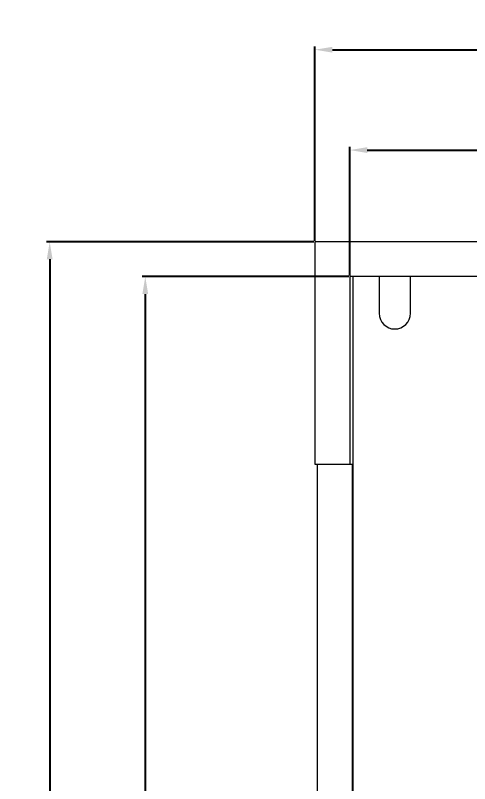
# Model space of a CAD drawing. Header units: inches. Extents: x 2395 to 4256, y 1126 to 1576.
# Drawn here: x 2554.6 to 2580.65, y 1431.25 to 1475.29 of the extents above; entities that cross this region are included whole.
import ezdxf

# ---------------------------------------------------------------- set-up
doc = ezdxf.new("R2010")
doc.units = ezdxf.units.IN
doc.header["$LTSCALE"] = 15
doc.styles.get("Standard").update_dxf_attribs({"font": 'txt', "bigfont": 'gbcbig.shx'})
doc.dimstyles.new('3', dxfattribs={"dimtxt": 3, "dimasz": 1, "dimexe": 0.18, "dimexo": 0.0625, "dimgap": 0.09, "dimtad": 0, "dimdsep": 46, "dimtxsty": 'Standard', "dimcen": 1, "dimclrd": 3, "dimclre": 3, "dimadec": 0, "dimazin": 2, "dimtfac": 1, "dimtofl": 0, "dimtmove": 0, "dimatfit": 3, "dimfxl": 1, "dimtolj": 1, "dimtzin": 0, "dimarcsym": 0})

# ---------------------------------------------------------------- blocks, each defined once
blk = doc.blocks.new('*D404')
at = {"color": 3, "lineweight": -2}
for p, q in [((2571.716, 1462.314), (2556.393, 1462.314)), ((2556.573, 1461.314), (2556.573, 1389.154)), ((2556.573, 1305.814), (2556.573, 1377.974)), ((2571.716, 1304.814), (2556.393, 1304.814))]:
    blk.add_line(p, q, dxfattribs=at)
at = {"color": 3}
for points in [[(2556.407, 1461.314), (2556.74, 1461.314), (2556.573, 1462.314)], [(2556.407, 1305.814), (2556.74, 1305.814), (2556.573, 1304.814)]]:
    blk.add_solid(points, dxfattribs=at)
at = {"layer": 'Defpoints', "color": 0}
for p in [(2556.573, 1462.314), (2571.779, 1462.314), (2571.779, 1304.814)]:
    blk.add_point(p, dxfattribs=at)
at = {"color": 0, "insert": (2556.573, 1383.564), "char_height": 3, "attachment_point": 5, "rotation": 90}
blk.add_mtext('\\A1;157.5', dxfattribs=at)
blk = doc.blocks.new('*D405')
at = {"color": 3, "lineweight": -2}
for p, q in [((2573.716, 1460.314), (2561.873, 1460.314)), ((2562.053, 1459.314), (2562.053, 1389.154)), ((2562.053, 1307.814), (2562.053, 1377.974)), ((2573.716, 1306.814), (2561.873, 1306.814))]:
    blk.add_line(p, q, dxfattribs=at)
at = {"color": 3}
for points in [[(2561.886, 1459.314), (2562.22, 1459.314), (2562.053, 1460.314)], [(2561.886, 1307.814), (2562.22, 1307.814), (2562.053, 1306.814)]]:
    blk.add_solid(points, dxfattribs=at)
at = {"layer": 'Defpoints', "color": 0}
for p in [(2573.779, 1460.314), (2562.053, 1306.814), (2573.779, 1306.814)]:
    blk.add_point(p, dxfattribs=at)
at = {"color": 0, "insert": (2562.053, 1383.564), "char_height": 3, "attachment_point": 5, "rotation": 90}
blk.add_mtext('\\A1;153.5', dxfattribs=at)
blk = doc.blocks.new('*D406')
at = {"color": 3, "lineweight": -2}
for p, q in [((2571.779, 1462.377), (2571.779, 1473.504)), ((2572.779, 1473.324), (2612.689, 1473.324)), ((2657.779, 1473.324), (2617.869, 1473.324)), ((2658.779, 1462.377), (2658.779, 1473.504))]:
    blk.add_line(p, q, dxfattribs=at)
at = {"color": 3}
for points in [[(2572.779, 1473.49), (2572.779, 1473.157), (2571.779, 1473.324)], [(2657.779, 1473.49), (2657.779, 1473.157), (2658.779, 1473.324)]]:
    blk.add_solid(points, dxfattribs=at)
at = {"layer": 'Defpoints', "color": 0}
for p in [(2658.779, 1473.324), (2571.779, 1462.314), (2658.779, 1462.314)]:
    blk.add_point(p, dxfattribs=at)
at = {"color": 0, "insert": (2615.279, 1473.324), "char_height": 3, "attachment_point": 5}
blk.add_mtext('\\A1;87', dxfattribs=at)
blk = doc.blocks.new('*D407')
at = {"color": 3, "lineweight": -2}
for p, q in [((2573.779, 1460.377), (2573.779, 1467.749)), ((2574.779, 1467.569), (2612.689, 1467.569)), ((2655.779, 1467.569), (2617.869, 1467.569)), ((2656.779, 1460.377), (2656.779, 1467.749))]:
    blk.add_line(p, q, dxfattribs=at)
at = {"color": 3}
for points in [[(2574.779, 1467.736), (2574.779, 1467.402), (2573.779, 1467.569)], [(2655.779, 1467.736), (2655.779, 1467.402), (2656.779, 1467.569)]]:
    blk.add_solid(points, dxfattribs=at)
at = {"layer": 'Defpoints', "color": 0}
for p in [(2573.779, 1467.569), (2573.779, 1460.314), (2656.779, 1460.314)]:
    blk.add_point(p, dxfattribs=at)
at = {"color": 0, "insert": (2615.279, 1467.569), "char_height": 3, "attachment_point": 5}
blk.add_mtext('\\A1;83', dxfattribs=at)

msp = doc.modelspace()

# ---------------------------------------------------------------- linework, layer by layer
at = {"color": 7, "linetype": 'Continuous', "lineweight": 15}
for p, q in [((2658.779, 1462.314), (2571.779, 1462.314)), ((2571.779, 1462.314), (2571.779, 1449.564)), ((2573.779, 1460.314), (2573.779, 1449.564)), ((2656.779, 1460.314), (2573.779, 1460.314)), ((2573.959, 1460.314), (2573.959, 1306.814)), ((2575.459, 1460.314), (2575.459, 1458.214)), ((2577.259, 1458.214), (2577.259, 1460.314)), ((2571.779, 1449.564), (2573.779, 1449.564)), ((2571.915, 1449.564), (2571.915, 1317.564)), ((2573.779, 1449.564), (2573.916, 1449.564)), ((2573.916, 1449.564), (2573.916, 1317.564))]:
    msp.add_line(p, q, dxfattribs=at)
msp.add_arc((2576.359, 1458.214), 0.9, 180, 0, dxfattribs=at)

# ---------------------------------------------------------------- dimensions: what is measured, and where the dimension line sits
for base, p1, p2, picture, middle in [((2658.779, 1473.324), (2571.779, 1462.314), (2658.779, 1462.314), '*D406', (2615.279, 1473.324)), ((2573.779, 1467.569), (2656.779, 1460.314), (2573.779, 1460.314), '*D407', (2615.279, 1467.569))]:
    dim = msp.add_linear_dim(base=base, p1=p1, p2=p2, dimstyle='3')
    dim.commit()
    dim.dimension.update_dxf_attribs({"geometry": picture, "text_midpoint": middle})
for base, p1, p2, picture, middle in [((2556.573, 1462.314), (2571.779, 1304.814), (2571.779, 1462.314), '*D404', (2556.573, 1383.564)), ((2562.053, 1306.814), (2573.779, 1460.314), (2573.779, 1306.814), '*D405', (2562.053, 1383.564))]:
    dim = msp.add_linear_dim(base=base, p1=p1, p2=p2, angle=90, dimstyle='3')
    dim.commit()
    dim.dimension.update_dxf_attribs({"geometry": picture, "text_midpoint": middle})

doc.saveas('drawing.dxf')
